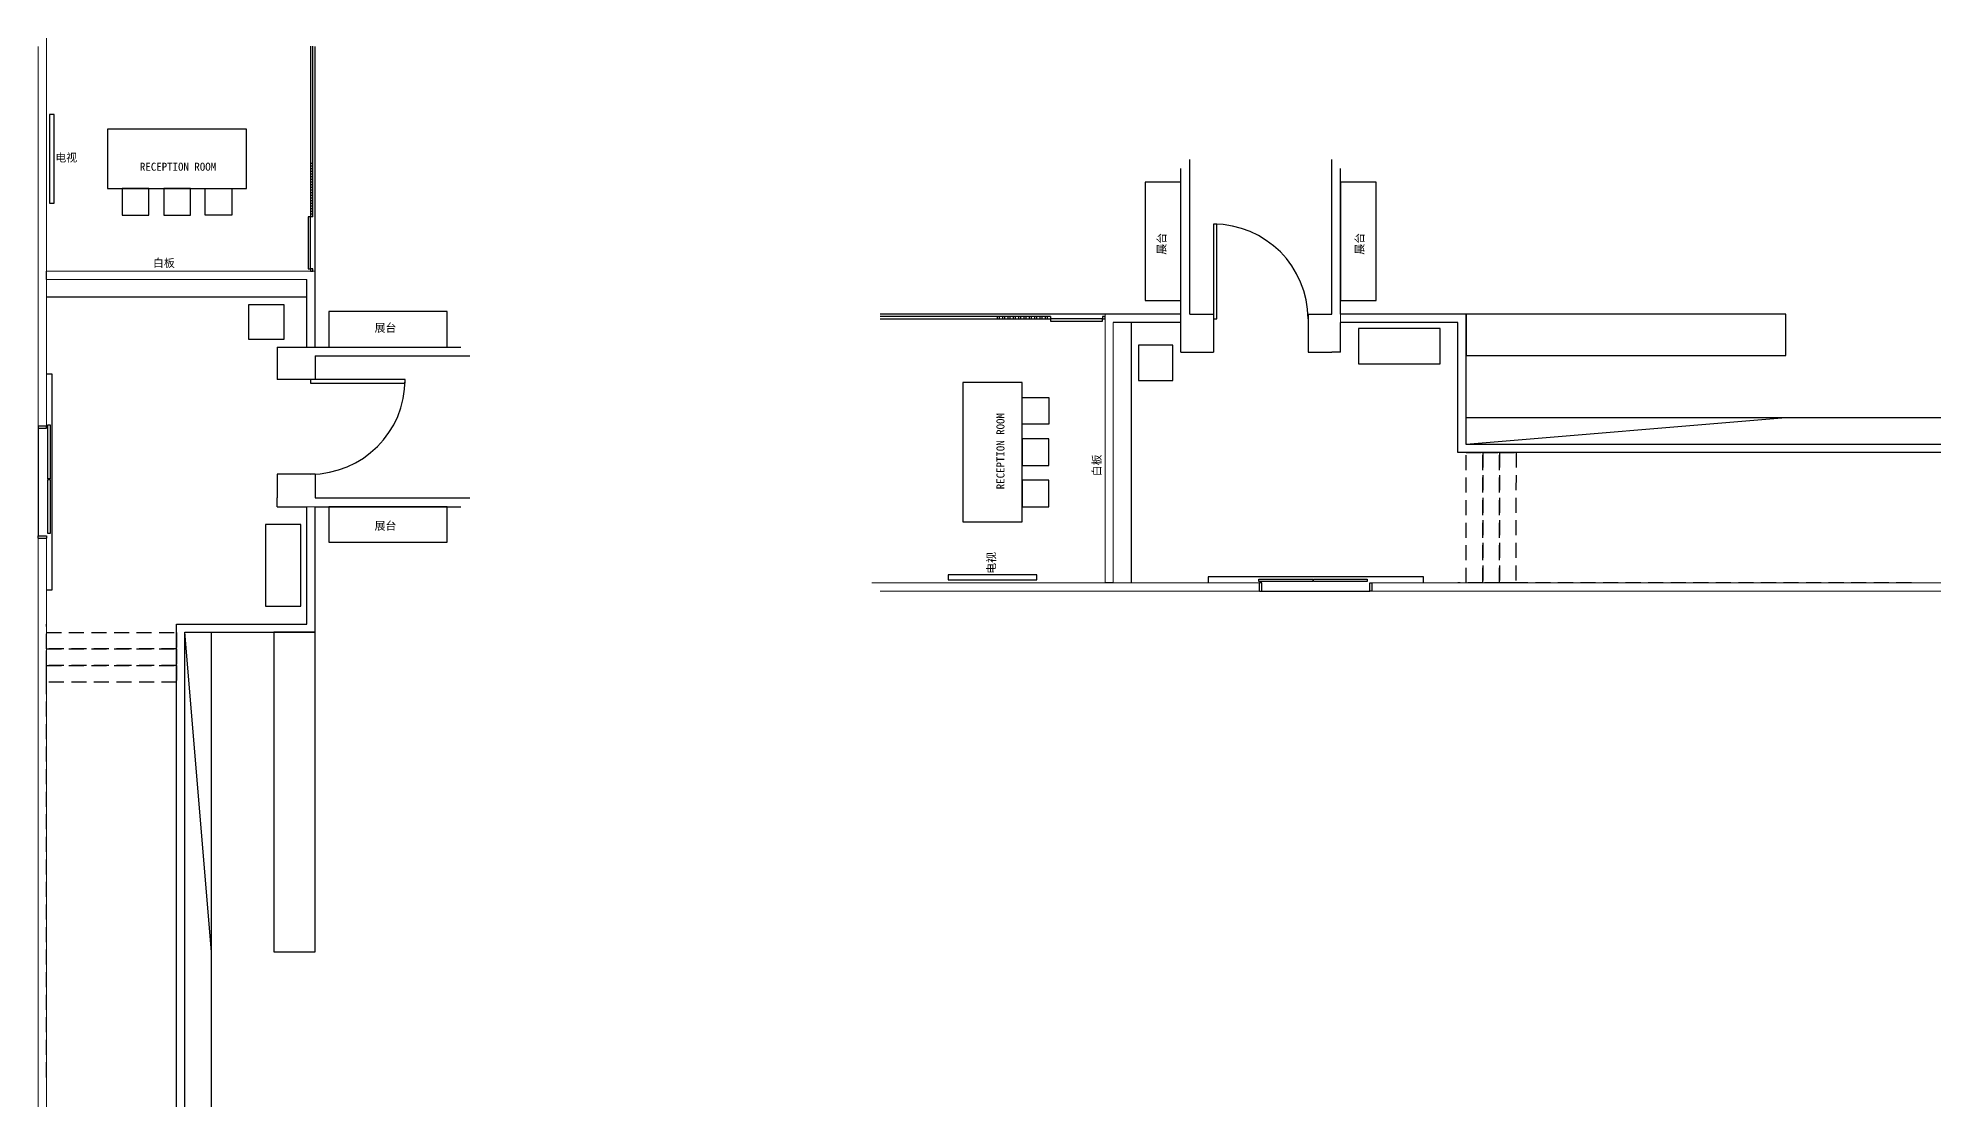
# Model space of a CAD drawing. Header units: millimetres. Extents: x 5625199 to 7433318, y -3316392 to -2552493.
# Drawn here: x 5843232 to 5875375, y -2653151 to -2635090 of the extents above; entities that cross this region are included whole.
import ezdxf

# ---------------------------------------------------------------- set-up
doc = ezdxf.new("R2010")
doc.units = ezdxf.units.MM
doc.linetypes.add('DASHEDX2', pattern=[38.1, 25.4, -12.7])
for name, color, linetype in [('PL-固定家具', 155, 'Continuous'), ('PL-固定落地', 155, 'Continuous'), ('PL-文字标注', 2, 'Continuous'), ('PL-新建墙体', 5, 'Continuous'), ('PL-活动家具', 15, 'Continuous'), ('PL-门', 4, 'Continuous')]:
    doc.layers.add(name, color=color, linetype=linetype)
doc.styles.add('黑体', font='simhei.ttf')

msp = doc.modelspace()

# ---------------------------------------------------------------- linework, layer by layer
at = {"lineweight": 18}
for p, q in [((5843231.89, -2641640.85), (5843231.9, -2635230.36)), ((5843372, -2635090.36), (5843372, -2639030.36)), ((5843372, -2639170.36), (5843372, -2641640.85)), ((5867354.64, -2639754.84), (5867354.64, -2641955.05)), ((5843231.9, -2653150.54), (5843231.9, -2643540.85)), ((5843372.01, -2653150.54), (5843372, -2643540.85)), ((5857314.42, -2644295.06), (5861254.42, -2644295.06)), ((5861394.42, -2644295.06), (5863864.91, -2644295.06)), ((5875374.6, -2644295.05), (5865764.91, -2644295.06)), ((5863864.91, -2644435.17), (5857454.42, -2644435.16)), ((5875374.6, -2644435.16), (5865764.91, -2644435.16)), ((5847912.22, -2645130.58), (5845712.01, -2645130.58))]:
    msp.add_line(p, q, dxfattribs=at)
at = {"color": 255, "ltscale": 500}
for p, q in [((5843372, -2639170.36), (5843372, -2639030.36)), ((5861394.42, -2644295.06), (5861254.42, -2644295.06))]:
    msp.add_line(p, q, dxfattribs=at)
at = {"lineweight": 9}
for p, q in [((5843372, -2639030.36), (5845432.01, -2639030.36)), ((5843372, -2639170.36), (5845572.01, -2639170.36)), ((5847912.03, -2639030.36), (5845432.01, -2639030.36)), ((5845432.01, -2639030.36), (5845432.01, -2639030.36)), ((5847772.03, -2639170.36), (5845572.01, -2639170.36)), ((5861254.42, -2639755.03), (5861254.42, -2642235.05)), ((5865234.53, -2639895.03), (5865234.54, -2639755.03)), ((5861394.42, -2639895.03), (5861394.42, -2642095.05)), ((5861394.42, -2644295.06), (5861394.42, -2642095.05)), ((5861254.42, -2644295.06), (5861254.42, -2642235.05)), ((5861254.42, -2642235.05), (5861254.42, -2642235.05)), ((5847772.03, -2643010.47), (5847912.03, -2643010.48))]:
    msp.add_line(p, q, dxfattribs=at)
at = {"ltscale": 500}
for p, q in [((5847772.03, -2640310.47), (5847772.03, -2639170.36)), ((5847912.03, -2640310.47), (5847912.03, -2639030.36)), ((5862534.53, -2639755.03), (5861254.42, -2639755.03)), ((5867354.64, -2639754.84), (5865234.53, -2639754.77)), ((5867354.64, -2641955.05), (5867354.64, -2639755.03)), ((5862534.53, -2639895.03), (5861394.42, -2639895.03)), ((5867215.01, -2639895.03), (5865234.53, -2639895.03)), ((5867215.01, -2642095.05), (5867215.01, -2639895.03)), ((5843231.89, -2641640.85), (5843372, -2641640.85)), ((5847772.03, -2644990.95), (5847772.03, -2643010.47)), ((5847912.22, -2645130.58), (5847912.29, -2643010.47)), ((5843231.9, -2643540.85), (5843372, -2643540.85)), ((5863864.91, -2644435.17), (5863864.91, -2644295.06)), ((5865764.91, -2644435.16), (5865764.91, -2644295.06)), ((5845572.01, -2644990.95), (5847772.03, -2644990.95)), ((5845712.01, -2645130.58), (5847912.03, -2645130.58))]:
    msp.add_line(p, q, dxfattribs=at)
at = {"color": 250, "ltscale": 500}
for p, q in [((5843231.89, -2641680.85), (5843231.89, -2643500.85)), ((5863904.91, -2644435.17), (5865724.91, -2644435.17))]:
    msp.add_line(p, q, dxfattribs=at)
for p, q in [((5875374.6, -2642095.05), (5867215.01, -2642095.05)), ((5875374.6, -2641955.05), (5867354.64, -2641955.05)), ((5845572.01, -2653150.54), (5845572.01, -2644990.95)), ((5845712.01, -2653150.54), (5845712.01, -2645130.58))]:
    msp.add_line(p, q)
at = {"color": 255, "linetype": 'DASHEDX2', "ltscale": 10}
for p, q in [((5874874.6, -2644295.06), (5867215.58, -2644295.06)), ((5843372, -2652650.54), (5843372, -2644991.52))]:
    msp.add_line(p, q, dxfattribs=at)
at = {"color": 255, "lineweight": 18}
for p, q in [((5872654.02, -2644295.06), (5867215.58, -2644295.06)), ((5843372, -2650429.96), (5843372, -2644991.52))]:
    msp.add_line(p, q, dxfattribs=at)
at = {"ltscale": 500}
for points in [[(5843231.89, -2641640.85), (5843231.89, -2641680.85), (5843371.89, -2641680.85), (5843371.89, -2641640.85)], [(5843231.89, -2643540.85), (5843231.89, -2643500.85), (5843371.89, -2643500.85), (5843371.89, -2643540.85)], [(5863864.91, -2644435.17), (5863904.91, -2644435.17), (5863904.91, -2644295.17), (5863864.91, -2644295.17)], [(5865764.91, -2644435.17), (5865724.91, -2644435.17), (5865724.91, -2644295.17), (5865764.91, -2644295.17)]]:
    msp.add_lwpolyline(points, dxfattribs=at)
at = {"color": 250, "linetype": 'DASHEDX2', "ltscale": 10}
for points in [[(5867356.6, -2644295.06), (5867356.67, -2642095.05), (5867636.67, -2642095.05), (5867636.6, -2644295.06)], [(5867636.6, -2644295.06), (5867636.67, -2642095.05), (5867916.67, -2642095.05), (5867916.6, -2644295.06)], [(5867916.6, -2644295.06), (5867916.67, -2642095.05), (5868196.67, -2642095.05), (5868196.6, -2644295.06)], [(5843372, -2645132.54), (5845572.01, -2645132.61), (5845572.01, -2645412.61), (5843372, -2645412.54)], [(5843372, -2645412.54), (5845572.01, -2645412.61), (5845572.01, -2645692.61), (5843372, -2645692.54)], [(5843372, -2645692.54), (5845572.01, -2645692.61), (5845572.01, -2645972.61), (5843372, -2645972.54)]]:
    msp.add_lwpolyline(points, close=True, dxfattribs=at)
at = {"layer": 'PL-固定家具', "ltscale": 500}
for p, q in [((5847832.03, -2635230.25), (5847832.03, -2638110.36)), ((5847872.03, -2638110.25), (5847872.03, -2635230.25)), ((5847872.03, -2638110.36), (5847832.03, -2638110.36)), ((5860334.31, -2639795.03), (5857454.31, -2639795.03)), ((5857454.31, -2639835.03), (5860334.42, -2639835.03)), ((5860334.42, -2639795.03), (5860334.42, -2639835.03))]:
    msp.add_line(p, q, dxfattribs=at)
at = {"layer": 'PL-固定家具'}
for p, q in [((5847772.03, -2639470.36), (5843372, -2639470.36)), ((5861694.42, -2639895.03), (5861694.42, -2644295.06))]:
    msp.add_line(p, q, dxfattribs=at)
at = {"layer": 'PL-固定家具', "color": 250, "ltscale": 500}
for points in [[(5847832.03, -2637250.25), (5847872.03, -2637250.25), (5847872.03, -2637210.25), (5847832.03, -2637210.25)], [(5847832.03, -2637340.25), (5847872.03, -2637340.25), (5847872.03, -2637300.25), (5847832.03, -2637300.25)], [(5847832.03, -2637430.25), (5847872.03, -2637430.25), (5847872.03, -2637390.25), (5847832.03, -2637390.25)], [(5847832.03, -2637520.25), (5847872.03, -2637520.25), (5847872.03, -2637480.25), (5847832.03, -2637480.25)], [(5847832.03, -2637610.25), (5847872.03, -2637610.25), (5847872.03, -2637570.25), (5847832.03, -2637570.25)], [(5847832.03, -2637700.25), (5847872.03, -2637700.25), (5847872.03, -2637660.25), (5847832.03, -2637660.25)], [(5847832.03, -2637790.25), (5847872.03, -2637790.25), (5847872.03, -2637750.25), (5847832.03, -2637750.25)], [(5847832.03, -2637880.25), (5847872.03, -2637880.25), (5847872.03, -2637840.25), (5847832.03, -2637840.25)], [(5847832.03, -2637970.25), (5847872.03, -2637970.25), (5847872.03, -2637930.25), (5847832.03, -2637930.25)], [(5847832.03, -2638060.25), (5847872.03, -2638060.25), (5847872.03, -2638020.25), (5847832.03, -2638020.25)], [(5859474.31, -2639835.03), (5859474.31, -2639795.03), (5859434.31, -2639795.03), (5859434.31, -2639835.03)], [(5859564.31, -2639835.03), (5859564.31, -2639795.03), (5859524.31, -2639795.03), (5859524.31, -2639835.03)], [(5859654.31, -2639835.03), (5859654.31, -2639795.03), (5859614.31, -2639795.03), (5859614.31, -2639835.03)], [(5859744.31, -2639835.03), (5859744.31, -2639795.03), (5859704.31, -2639795.03), (5859704.31, -2639835.03)], [(5859834.31, -2639835.03), (5859834.31, -2639795.03), (5859794.31, -2639795.03), (5859794.31, -2639835.03)], [(5859924.31, -2639835.03), (5859924.31, -2639795.03), (5859884.31, -2639795.03), (5859884.31, -2639835.03)], [(5860014.31, -2639835.03), (5860014.31, -2639795.03), (5859974.31, -2639795.03), (5859974.31, -2639835.03)], [(5860104.31, -2639835.03), (5860104.31, -2639795.03), (5860064.31, -2639795.03), (5860064.31, -2639835.03)], [(5860194.31, -2639835.03), (5860194.31, -2639795.03), (5860154.31, -2639795.03), (5860154.31, -2639835.03)], [(5860284.31, -2639835.03), (5860284.31, -2639795.03), (5860244.31, -2639795.03), (5860244.31, -2639835.03)]]:
    msp.add_lwpolyline(points, close=True, dxfattribs=at)
at = {"layer": 'PL-固定家具', "ltscale": 500}
for points in [[(5847832.03, -2639030.25), (5847872.03, -2639030.25), (5847872.03, -2638990.25), (5847832.03, -2638990.25)], [(5861254.31, -2639835.03), (5861254.31, -2639795.03), (5861214.31, -2639795.03), (5861214.31, -2639835.03)]]:
    msp.add_lwpolyline(points, close=True, dxfattribs=at)
at = {"layer": 'PL-固定落地', "color": 8, "ltscale": 500}
for p, q in [((5847912.03, -2639030.36), (5847912.03, -2635230.36)), ((5861254.42, -2639755.03), (5857454.42, -2639755.03))]:
    msp.add_line(p, q, dxfattribs=at)
at = {"layer": 'PL-固定落地'}
for p, q in [((5875374.6, -2641505.05), (5867354.64, -2641505.05)), ((5846162.01, -2653150.54), (5846162.01, -2645130.58))]:
    msp.add_line(p, q, dxfattribs=at)
at = {"layer": 'PL-固定落地', "color": 250}
for p, q in [((5872754.64, -2641505.05), (5867354.64, -2641955.05)), ((5846162.01, -2650530.58), (5845712.01, -2645130.58))]:
    msp.add_line(p, q, dxfattribs=at)
at = {"layer": 'PL-新建墙体'}
for p, q in [((5862534.53, -2640395.03), (5862534.53, -2637293.9)), ((5862684.53, -2639755.03), (5862684.53, -2637143.9)), ((5865084.53, -2639755.03), (5865084.53, -2637143.9)), ((5865234.53, -2639754.77), (5865234.53, -2637293.9)), ((5862684.53, -2639755.03), (5863084.53, -2639755.03)), ((5863084.53, -2639755.03), (5863084.53, -2640395.02)), ((5864684.53, -2639755.03), (5865084.53, -2639755.03)), ((5864684.53, -2639755.03), (5864684.53, -2640394.96)), ((5865234.53, -2640394.94), (5865234.53, -2639895.03)), ((5847272.03, -2640310.47), (5850373.16, -2640310.47)), ((5847272.03, -2640310.47), (5847272.03, -2640460.47)), ((5847272.03, -2640460.47), (5847272.04, -2640860.47)), ((5847912.03, -2640460.47), (5850523.16, -2640460.47)), ((5847912.03, -2640460.47), (5847912.03, -2640860.47)), ((5862534.53, -2640395.03), (5862684.53, -2640395.03)), ((5862684.53, -2640395.03), (5863084.53, -2640395.02)), ((5864684.53, -2640394.95), (5865084.53, -2640394.94)), ((5865234.53, -2640394.94), (5865084.53, -2640395.03)), ((5847912.03, -2640860.47), (5847272.04, -2640860.47)), ((5847912.03, -2642460.47), (5847272.1, -2642460.47)), ((5847272.11, -2642460.47), (5847272.12, -2642860.47)), ((5847912.03, -2642460.47), (5847912.03, -2642860.47)), ((5847272.12, -2643010.47), (5847272.03, -2642860.47)), ((5847272.12, -2643010.47), (5847772.03, -2643010.47)), ((5847912.03, -2642860.47), (5850523.16, -2642860.47)), ((5847912.29, -2643010.47), (5850373.16, -2643010.47))]:
    msp.add_line(p, q, dxfattribs=at)
at = {"layer": 'PL-活动家具'}
for points in [[(5843424.91, -2636380.36), (5843424.91, -2637880.36), (5843504.91, -2637880.36), (5843504.91, -2636380.36)], [(5844404.91, -2637630.36), (5846754.91, -2637630.36), (5846754.91, -2636630.36), (5844404.91, -2636630.36)], [(5862534.53, -2639524.34), (5862534.53, -2637524.34), (5861934.53, -2637524.34), (5861934.53, -2639524.34)], [(5865834.53, -2639524.34), (5865834.53, -2637524.34), (5865234.53, -2637524.34), (5865234.53, -2639524.34)], [(5846788.88, -2639597.1), (5846788.88, -2640177.57), (5847388.88, -2640177.57), (5847388.88, -2639597.1)], [(5848142.72, -2640310.47), (5850142.72, -2640310.47), (5850142.72, -2639710.47), (5848142.72, -2639710.47)], [(5867354.64, -2640454.84), (5872754.64, -2640454.84), (5872754.64, -2639754.84), (5867354.64, -2639754.84)], [(5865534.53, -2640595.03), (5866915.01, -2640595.03), (5866915.01, -2639995.03), (5865534.53, -2639995.03)], [(5861821.16, -2640878.18), (5862401.64, -2640878.18), (5862401.64, -2640278.18), (5861821.16, -2640278.18)], [(5859854.42, -2643262.15), (5859854.42, -2640912.15), (5858854.42, -2640912.15), (5858854.42, -2643262.15)], [(5848142.72, -2643610.47), (5850142.72, -2643610.47), (5850142.72, -2643010.47), (5848142.72, -2643010.47)], [(5847072.03, -2643310.47), (5847072.03, -2644690.95), (5847672.03, -2644690.95), (5847672.03, -2643310.47)], [(5858604.42, -2644242.15), (5860104.42, -2644242.15), (5860104.42, -2644162.15), (5858604.42, -2644162.15)], [(5847212.22, -2645130.58), (5847212.22, -2650530.58), (5847912.22, -2650530.58), (5847912.22, -2645130.58)]]:
    msp.add_lwpolyline(points, close=True, dxfattribs=at)
at = {"layer": 'PL-活动家具', "color": 8}
for points in [[(5845104.91, -2638080.36), (5845104.91, -2637630.36), (5844654.91, -2637630.36), (5844654.91, -2638080.36)], [(5845804.91, -2638080.36), (5845804.91, -2637630.36), (5845354.91, -2637630.36), (5845354.91, -2638080.36)], [(5846054.91, -2638080.36), (5846054.91, -2637630.36), (5846504.91, -2637630.36), (5846504.91, -2638080.36)], [(5860304.42, -2641612.15), (5859854.42, -2641612.15), (5859854.42, -2641162.15), (5860304.42, -2641162.15)], [(5860304.42, -2641862.15), (5859854.42, -2641862.15), (5859854.42, -2642312.15), (5860304.42, -2642312.15)], [(5860304.42, -2642562.15), (5859854.42, -2642562.15), (5859854.42, -2643012.15), (5860304.42, -2643012.15)]]:
    msp.add_lwpolyline(points, close=True, dxfattribs=at)
at = {"layer": 'PL-门', "color": 250, "ltscale": 500}
for p, q in [((5843471.97, -2640770.85), (5843372, -2640770.85)), ((5843471.97, -2644410.85), (5843471.97, -2640770.85)), ((5866634.91, -2644195.09), (5862994.91, -2644195.09)), ((5862994.91, -2644195.09), (5862994.91, -2644295.06)), ((5866634.91, -2644295.17), (5866634.91, -2644195.09)), ((5843371.89, -2644410.85), (5843471.97, -2644410.85))]:
    msp.add_line(p, q, dxfattribs=at)
at = {"layer": 'PL-门'}
for points in [[(5847832.03, -2638990.25), (5847832.03, -2638110.25), (5847792.03, -2638110.25), (5847792.03, -2638990.25)], [(5863144.53, -2638235.03), (5863084.53, -2638235.03), (5863084.53, -2639835.03), (5863144.53, -2639835.03)], [(5861214.31, -2639835.03), (5860334.31, -2639835.03), (5860334.31, -2639875.03), (5861214.31, -2639875.03)], [(5849432.03, -2640920.47), (5849432.03, -2640860.47), (5847832.03, -2640860.47), (5847832.03, -2640920.47)]]:
    msp.add_lwpolyline(points, close=True, dxfattribs=at)
at = {"layer": 'PL-门', "color": 4, "ltscale": 500}
for points in [[(5843435.47, -2641628.04), (5843435.47, -2642538.04), (5843395.47, -2642538.04), (5843395.47, -2641628.04)], [(5843435.03, -2642551.35), (5843435.03, -2643461.35), (5843395.03, -2643461.35), (5843395.03, -2642551.35)], [(5863852.1, -2644231.59), (5864762.1, -2644231.59), (5864762.1, -2644271.59), (5863852.1, -2644271.59)], [(5864775.41, -2644232.03), (5865685.41, -2644232.03), (5865685.41, -2644272.03), (5864775.41, -2644272.03)]]:
    msp.add_lwpolyline(points, close=True, dxfattribs=at)
at = {"layer": 'PL-门', "color": 250}
for centre, start, end in [((5863084.53, -2639835.03), 0, 90), ((5847832.03, -2640860.47), 270, 0)]:
    msp.add_arc(centre, 1600, start, end, dxfattribs=at)

# ---------------------------------------------------------------- texts
at = {"layer": 'PL-文字标注', "color": 2, "style": '黑体'}
for s, p in [('电视', (5843523.81, -2637179.28)), ('RECEPTION ROOM', (5844952.8, -2637331.94)), ('白板', (5845172.98, -2638959.72)), ('展台', (5848916.65, -2640055.06)), ('展台', (5848916.65, -2643399.65))]:
    msp.add_text(s, height=135.168, dxfattribs=at).set_placement(p)
for s, p in [('展台', (5862279.13, -2638750.41)), ('展台', (5865623.71, -2638750.41)), ('RECEPTION ROOM', (5859556, -2642714.26)), ('白板', (5861183.78, -2642494.08)), ('电视', (5859403.35, -2644143.25))]:
    msp.add_text(s, height=135.168, rotation=90, dxfattribs=at).set_placement(p)

doc.saveas('drawing.dxf')
